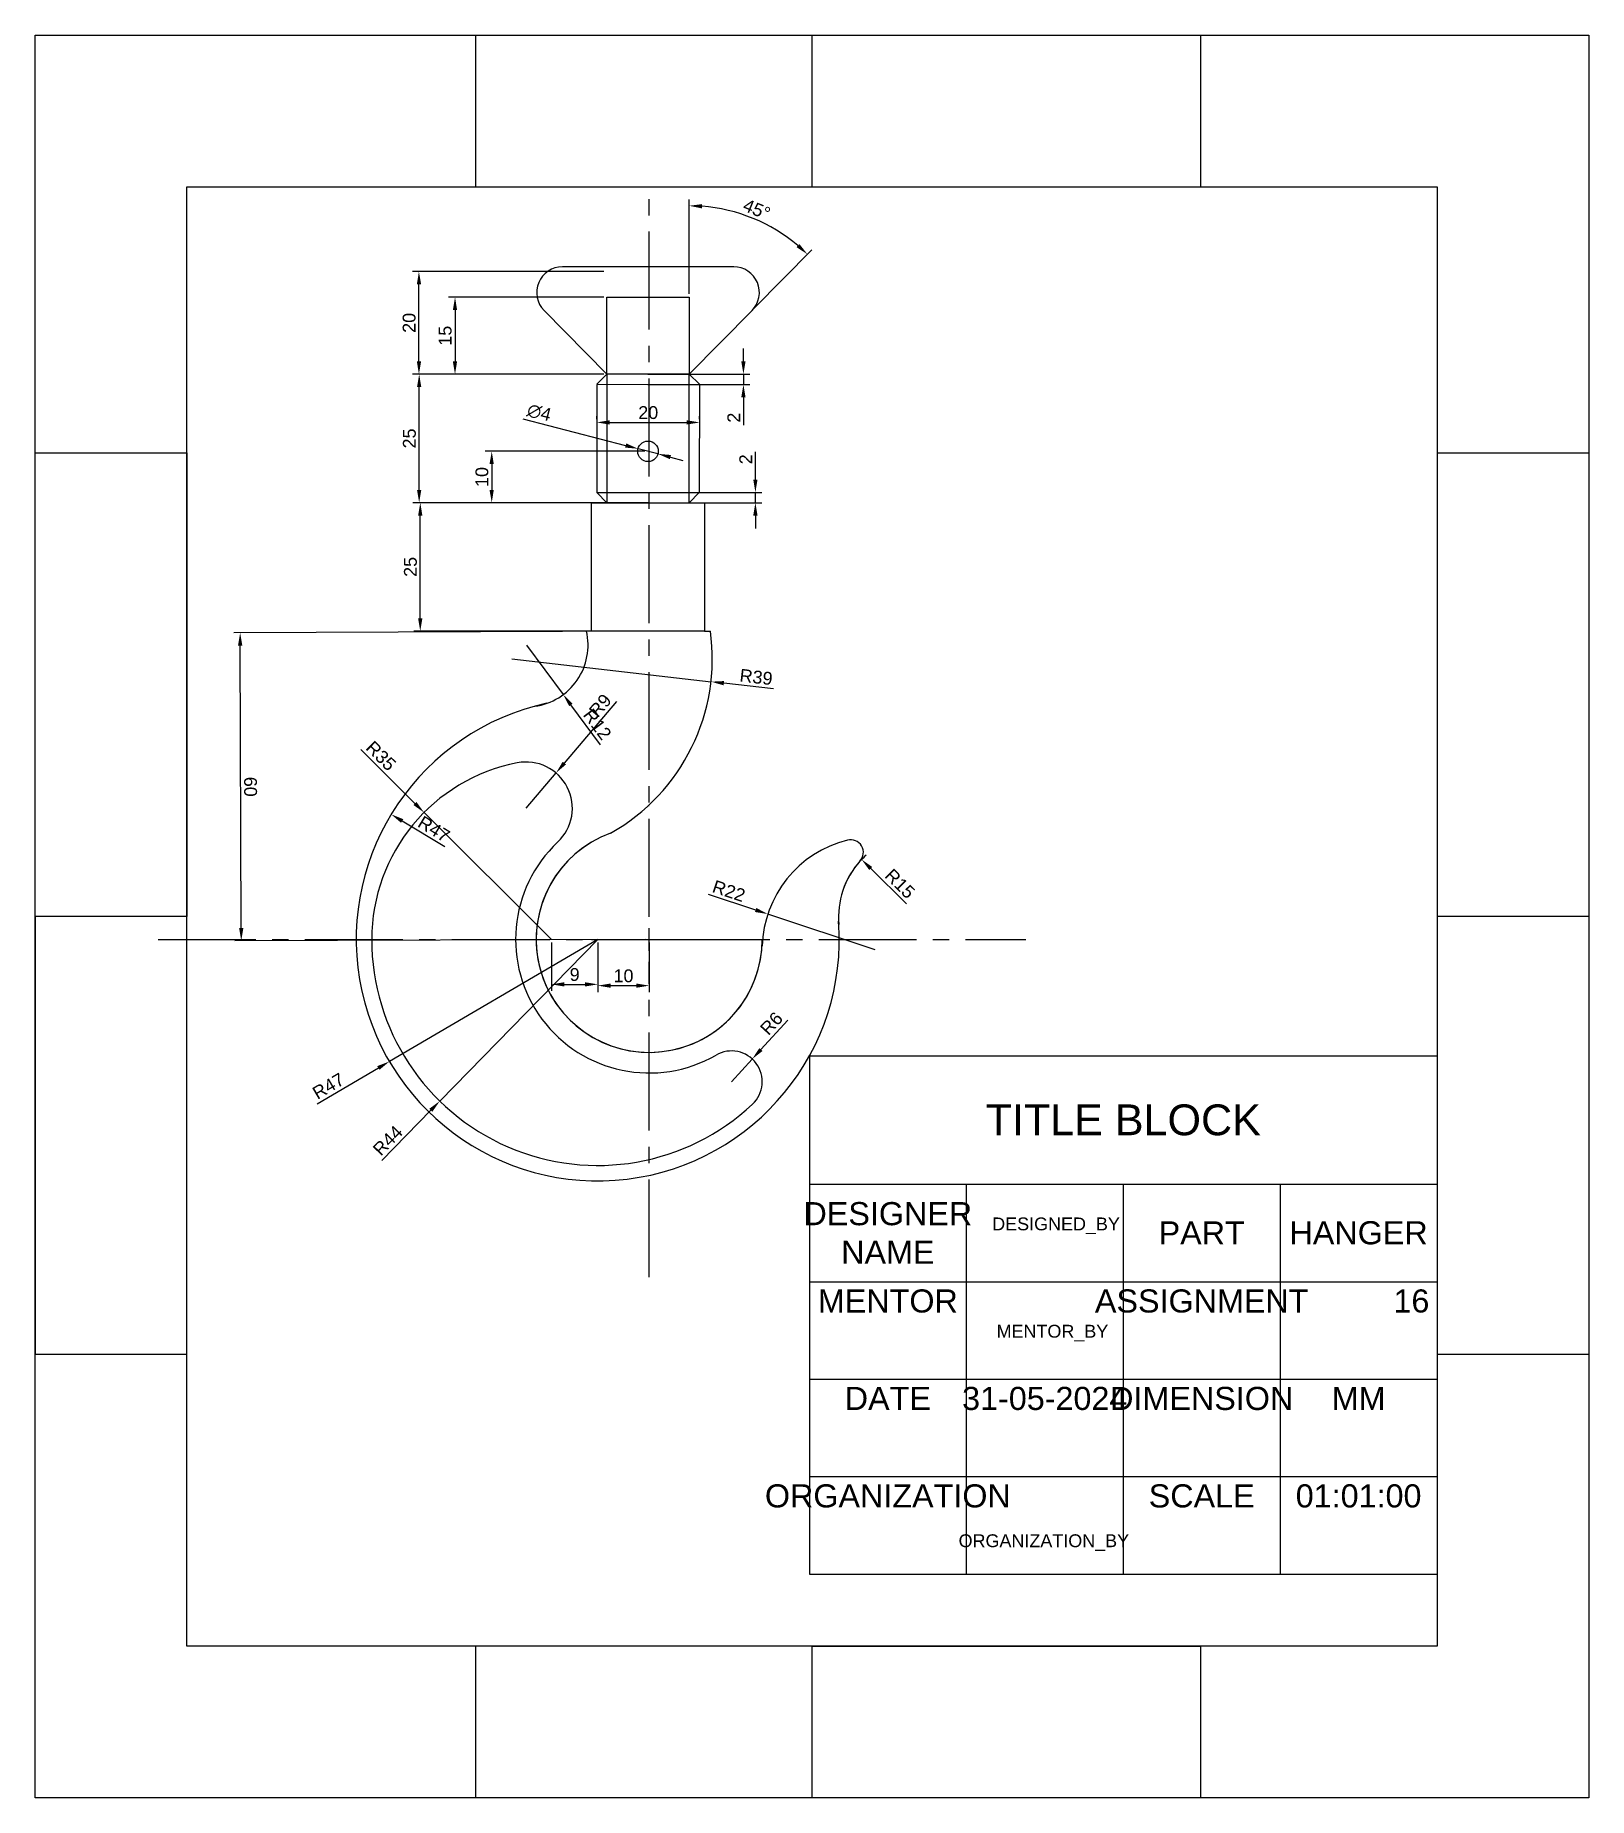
# Model space of a CAD drawing. Header units: millimetres. Extents: x 2290 to 4754, y 1552 to 3685.
# Drawn here: x 2289.6 to 2591.9, y 1552.1 to 1895.1 of the extents above; entities outside this region: 1.
import ezdxf

# ---------------------------------------------------------------- set-up
doc = ezdxf.new("R2010")
doc.units = ezdxf.units.MM
doc.linetypes.add('CENTER2', pattern=[28.575, 19.05, -3.175, 3.175, -3.175])
doc.styles.get("Standard").update_dxf_attribs({"font": 'arial.ttf'})
doc.dimstyles.new('ISO-25', dxfattribs={"dimtxt": 2.5, "dimasz": 2.5, "dimexe": 1.25, "dimexo": 0.625, "dimtad": 1, "dimtxsty": 'Standard', "dimcen": 2.5, "dimadec": 0, "dimazin": 0, "dimtfac": 1, "dimtmove": 0, "dimatfit": 3, "dimfxl": 1, "dimarcsym": 0})

# ---------------------------------------------------------------- blocks, each defined once
blk = doc.blocks.new('*U1')
at = {"color": 0, "linetype": 'CENTER2', "transparency": 16777216}
for p, q in [((0, 4.4), (0, 146.6)), ((-95.56, 0), (-4.4, 0)), ((4.4, 0), (73.26, 0)), ((0, -65.77), (0, -4.4))]:
    blk.add_line(p, q, dxfattribs=at)
at = {"color": 0, "linetype": 'Continuous', "transparency": 16777216}
for p, q in [((-2.2, 0), (2.2, 0)), ((0, -2.2), (0, 2.2))]:
    blk.add_line(p, q, dxfattribs=at)
blk = doc.blocks.new('*D2')
at = {"color": 0, "lineweight": -2, "transparency": 16777216}
for p, q in [((2400.22, 1844.14), (2370.04, 1844.14)), ((2371.29, 1841.64), (2371.29, 1831.64)), ((2400.22, 1829.14), (2370.04, 1829.14))]:
    blk.add_line(p, q, dxfattribs=at)
at = {"color": 0, "transparency": 16777216}
for points in [[(2370.87, 1841.64), (2371.7, 1841.64), (2371.29, 1844.14)], [(2370.87, 1831.64), (2371.7, 1831.64), (2371.29, 1829.14)]]:
    blk.add_solid(points, dxfattribs=at)
at = {"layer": 'Defpoints', "color": 0, "transparency": 16777216}
for p in [(2400.85, 1844.14), (2371.29, 1829.14), (2400.85, 1829.14)]:
    blk.add_point(p, dxfattribs=at)
at = {"color": 0, "transparency": 16777216, "insert": (2369.38, 1836.64), "char_height": 2.5, "attachment_point": 5, "rotation": 90}
blk.add_mtext('15', dxfattribs=at)
blk = doc.blocks.new('*D4')
at = {"color": 0, "lineweight": -2, "transparency": 16777216}
for p, q in [((2402.71, 1765.45), (2392.55, 1753.45)), ((2385.13, 1744.67), (2390.94, 1751.54))]:
    blk.add_line(p, q, dxfattribs=at)
at = {"color": 0, "transparency": 16777216}
blk.add_solid([(2392.24, 1753.72), (2392.87, 1753.18), (2390.94, 1751.54)], dxfattribs=at)
at = {"layer": 'Defpoints', "color": 0, "transparency": 16777216}
for p in [(2390.94, 1751.54), (2385.13, 1744.67)]:
    blk.add_point(p, dxfattribs=at)
at = {"color": 0, "transparency": 16777216, "insert": (2399.55, 1764.66), "char_height": 2.5, "attachment_point": 5, "rotation": 49.7756}
blk.add_mtext('R9', dxfattribs=at)
blk = doc.blocks.new('*D5')
at = {"color": 0, "lineweight": -2, "transparency": 16777216}
for p, q in [((2385.18, 1776.4), (2392.35, 1766.78)), ((2399.63, 1757), (2393.84, 1764.77))]:
    blk.add_line(p, q, dxfattribs=at)
at = {"color": 0, "transparency": 16777216}
blk.add_solid([(2394.17, 1765.02), (2393.51, 1764.53), (2392.35, 1766.78)], dxfattribs=at)
at = {"layer": 'Defpoints', "color": 0, "transparency": 16777216}
for p in [(2385.18, 1776.4), (2392.35, 1766.78)]:
    blk.add_point(p, dxfattribs=at)
at = {"color": 0, "transparency": 16777216, "insert": (2398.99, 1761.01), "char_height": 2.5, "attachment_point": 5, "rotation": 306.6918}
blk.add_mtext('R12', dxfattribs=at)
blk = doc.blocks.new('*D6')
at = {"color": 0, "lineweight": -2, "transparency": 16777216}
blk.add_line((2369.32, 1737.15), (2361, 1742.18), dxfattribs=at)
at = {"color": 0, "transparency": 16777216}
blk.add_solid([(2361.22, 1742.54), (2360.79, 1741.83), (2358.87, 1743.48)], dxfattribs=at)
at = {"layer": 'Defpoints', "color": 0, "transparency": 16777216}
for p in [(2358.87, 1743.48), (2399.07, 1719.14)]:
    blk.add_point(p, dxfattribs=at)
at = {"color": 0, "transparency": 16777216, "insert": (2367.2, 1740.62), "char_height": 2.5, "attachment_point": 5, "rotation": 328.8161}
blk.add_mtext('R47', dxfattribs=at)
blk = doc.blocks.new('*D7')
at = {"color": 0, "lineweight": -2, "transparency": 16777216}
for p, q in [((2352.97, 1756.07), (2363.49, 1745.59)), ((2390.07, 1719.14), (2365.27, 1743.83))]:
    blk.add_line(p, q, dxfattribs=at)
at = {"color": 0, "transparency": 16777216}
blk.add_solid([(2363.79, 1745.89), (2363.2, 1745.3), (2365.27, 1743.83)], dxfattribs=at)
at = {"layer": 'Defpoints', "color": 0, "transparency": 16777216}
for p in [(2365.27, 1743.83), (2390.07, 1719.14)]:
    blk.add_point(p, dxfattribs=at)
at = {"color": 0, "transparency": 16777216, "insert": (2356.88, 1754.86), "char_height": 2.5, "attachment_point": 5, "rotation": 315.1382}
blk.add_mtext('R35', dxfattribs=at)
blk = doc.blocks.new('*D8')
at = {"color": 0, "lineweight": -2, "transparency": 16777216}
for p, q in [((2399.07, 1719.14), (2358.53, 1695.38)), ((2344.48, 1687.15), (2356.37, 1694.11))]:
    blk.add_line(p, q, dxfattribs=at)
at = {"color": 0, "transparency": 16777216}
blk.add_solid([(2356.16, 1694.47), (2356.58, 1693.75), (2358.53, 1695.38)], dxfattribs=at)
at = {"layer": 'Defpoints', "color": 0, "transparency": 16777216}
for p in [(2399.07, 1719.14), (2358.53, 1695.38)]:
    blk.add_point(p, dxfattribs=at)
at = {"color": 0, "transparency": 16777216, "insert": (2346.65, 1690.59), "char_height": 2.5, "attachment_point": 5, "rotation": 30.3733}
blk.add_mtext('R47', dxfattribs=at)
blk = doc.blocks.new('*D9')
at = {"color": 0, "lineweight": -2, "transparency": 16777216}
for p, q in [((2399.07, 1719.14), (2368.33, 1687.67)), ((2357.02, 1676.1), (2366.58, 1685.88))]:
    blk.add_line(p, q, dxfattribs=at)
at = {"color": 0, "transparency": 16777216}
blk.add_solid([(2366.28, 1686.17), (2366.88, 1685.59), (2368.33, 1687.67)], dxfattribs=at)
at = {"layer": 'Defpoints', "color": 0, "transparency": 16777216}
for p in [(2399.07, 1719.14), (2368.33, 1687.67)]:
    blk.add_point(p, dxfattribs=at)
at = {"color": 0, "transparency": 16777216, "insert": (2358.2, 1679.99), "char_height": 2.5, "attachment_point": 5, "rotation": 45.6662}
blk.add_mtext('R44', dxfattribs=at)
blk = doc.blocks.new('*D10')
at = {"color": 0, "lineweight": -2, "transparency": 16777216}
for p, q in [((2420.57, 1727.92), (2429.77, 1724.87)), ((2453.02, 1717.14), (2432.15, 1724.08))]:
    blk.add_line(p, q, dxfattribs=at)
at = {"color": 0, "transparency": 16777216}
blk.add_solid([(2429.91, 1725.26), (2429.64, 1724.47), (2432.15, 1724.08)], dxfattribs=at)
at = {"layer": 'Defpoints', "color": 0, "transparency": 16777216}
for p in [(2432.15, 1724.08), (2453.02, 1717.14)]:
    blk.add_point(p, dxfattribs=at)
at = {"color": 0, "transparency": 16777216, "insert": (2424.58, 1728.57), "char_height": 2.5, "attachment_point": 5, "rotation": 341.6239}
blk.add_mtext('R22', dxfattribs=at)
blk = doc.blocks.new('*D11')
at = {"color": 0, "lineweight": -2, "transparency": 16777216}
blk.add_line((2459.11, 1726.08), (2452.19, 1732.93), dxfattribs=at)
blk.add_arc((2461.07, 1724.14), 15, 130.5412, 137.1286, dxfattribs=at)
at = {"color": 0, "transparency": 16777216}
blk.add_solid([(2452.48, 1733.23), (2451.89, 1732.64), (2450.41, 1734.69)], dxfattribs=at)
at = {"layer": 'Defpoints', "color": 0, "transparency": 16777216}
for p in [(2450.41, 1734.69), (2461.07, 1724.14)]:
    blk.add_point(p, dxfattribs=at)
at = {"color": 0, "transparency": 16777216, "insert": (2457.88, 1729.98), "char_height": 2.5, "attachment_point": 5, "rotation": 315.3159}
blk.add_mtext('R15', dxfattribs=at)
blk = doc.blocks.new('*D12')
at = {"color": 0, "lineweight": -2, "transparency": 16777216}
for p, q in [((2436.06, 1703.44), (2430.81, 1697.7)), ((2425.07, 1691.43), (2429.12, 1695.86))]:
    blk.add_line(p, q, dxfattribs=at)
at = {"color": 0, "transparency": 16777216}
blk.add_solid([(2430.5, 1697.98), (2431.12, 1697.42), (2429.12, 1695.86)], dxfattribs=at)
at = {"layer": 'Defpoints', "color": 0, "transparency": 16777216}
for p in [(2429.12, 1695.86), (2425.07, 1691.43)]:
    blk.add_point(p, dxfattribs=at)
at = {"color": 0, "transparency": 16777216, "insert": (2432.87, 1702.78), "char_height": 2.5, "attachment_point": 5, "rotation": 47.5649}
blk.add_mtext('R6', dxfattribs=at)
blk = doc.blocks.new('*D13')
at = {"color": 0, "lineweight": -2, "transparency": 16777216}
for p, q in [((2399.07, 1718.52), (2399.07, 1708.89)), ((2409.07, 1718.52), (2409.07, 1708.89)), ((2401.57, 1710.14), (2406.57, 1710.14))]:
    blk.add_line(p, q, dxfattribs=at)
at = {"color": 0, "transparency": 16777216}
for points in [[(2401.57, 1710.56), (2401.57, 1709.73), (2399.07, 1710.14)], [(2406.57, 1710.56), (2406.57, 1709.73), (2409.07, 1710.14)]]:
    blk.add_solid(points, dxfattribs=at)
at = {"layer": 'Defpoints', "color": 0, "transparency": 16777216}
for p in [(2399.07, 1719.14), (2409.07, 1719.14), (2409.07, 1710.14)]:
    blk.add_point(p, dxfattribs=at)
at = {"color": 0, "transparency": 16777216, "insert": (2404.07, 1712.04), "char_height": 2.5, "attachment_point": 5}
blk.add_mtext('10', dxfattribs=at)
blk = doc.blocks.new('*D14')
at = {"color": 0, "lineweight": -2, "transparency": 16777216}
for p, q in [((2390.07, 1718.52), (2390.07, 1709.14)), ((2399.07, 1718.52), (2399.07, 1709.14)), ((2392.57, 1710.39), (2396.57, 1710.39))]:
    blk.add_line(p, q, dxfattribs=at)
at = {"color": 0, "transparency": 16777216}
for points in [[(2392.57, 1710.8), (2392.57, 1709.97), (2390.07, 1710.39)], [(2396.57, 1710.8), (2396.57, 1709.97), (2399.07, 1710.39)]]:
    blk.add_solid(points, dxfattribs=at)
at = {"layer": 'Defpoints', "color": 0, "transparency": 16777216}
for p in [(2390.07, 1719.14), (2399.07, 1719.14), (2399.07, 1710.39)]:
    blk.add_point(p, dxfattribs=at)
at = {"color": 0, "transparency": 16777216, "insert": (2394.57, 1712.29), "char_height": 2.5, "attachment_point": 5}
blk.add_mtext('9', dxfattribs=at)
blk = doc.blocks.new('*D16')
at = {"color": 0, "lineweight": -2, "transparency": 16777216}
for p, q in [((2429.74, 1808.64), (2429.74, 1814.05)), ((2409.47, 1806.14), (2430.99, 1806.14)), ((2429.74, 1804.14), (2429.74, 1806.14)), ((2409.47, 1804.14), (2430.99, 1804.14)), ((2429.74, 1801.64), (2429.74, 1799.14))]:
    blk.add_line(p, q, dxfattribs=at)
at = {"color": 0, "transparency": 16777216}
for points in [[(2429.32, 1808.64), (2430.15, 1808.64), (2429.74, 1806.14)], [(2429.32, 1801.64), (2430.15, 1801.64), (2429.74, 1804.14)]]:
    blk.add_solid(points, dxfattribs=at)
at = {"layer": 'Defpoints', "color": 0, "transparency": 16777216}
for p in [(2408.85, 1806.14), (2429.74, 1806.14), (2408.85, 1804.14)]:
    blk.add_point(p, dxfattribs=at)
at = {"color": 0, "transparency": 16777216, "insert": (2427.86, 1812.59), "char_height": 2.5, "attachment_point": 5, "rotation": 90}
blk.add_mtext('2', dxfattribs=at)
blk = doc.blocks.new('*D17')
at = {"color": 0, "lineweight": -2, "transparency": 16777216}
for p, q in [((2427.41, 1831.64), (2427.41, 1834.14)), ((2408.79, 1829.14), (2428.66, 1829.14)), ((2427.41, 1829.14), (2427.41, 1827.14)), ((2408.79, 1827.14), (2428.66, 1827.14)), ((2427.41, 1824.64), (2427.41, 1819.24))]:
    blk.add_line(p, q, dxfattribs=at)
at = {"color": 0, "transparency": 16777216}
for points in [[(2426.99, 1831.64), (2427.82, 1831.64), (2427.41, 1829.14)], [(2426.99, 1824.64), (2427.82, 1824.64), (2427.41, 1827.14)]]:
    blk.add_solid(points, dxfattribs=at)
at = {"layer": 'Defpoints', "color": 0, "transparency": 16777216}
for p in [(2408.16, 1829.14), (2408.16, 1827.14), (2427.41, 1827.14)]:
    blk.add_point(p, dxfattribs=at)
at = {"color": 0, "transparency": 16777216, "insert": (2425.53, 1820.69), "char_height": 2.5, "attachment_point": 5, "rotation": 90}
blk.add_mtext('2', dxfattribs=at)
blk = doc.blocks.new('*D18')
at = {"color": 0, "lineweight": -2, "transparency": 16777216}
for p, q in [((2408.22, 1814.14), (2377.18, 1814.14)), ((2378.43, 1811.64), (2378.43, 1806.64)), ((2408.22, 1804.14), (2377.18, 1804.14))]:
    blk.add_line(p, q, dxfattribs=at)
at = {"color": 0, "transparency": 16777216}
for points in [[(2378.01, 1811.64), (2378.84, 1811.64), (2378.43, 1814.14)], [(2378.01, 1806.64), (2378.84, 1806.64), (2378.43, 1804.14)]]:
    blk.add_solid(points, dxfattribs=at)
at = {"layer": 'Defpoints', "color": 0, "transparency": 16777216}
for p in [(2408.85, 1814.14), (2378.43, 1804.14), (2408.85, 1804.14)]:
    blk.add_point(p, dxfattribs=at)
at = {"color": 0, "transparency": 16777216, "insert": (2376.53, 1809.14), "char_height": 2.5, "attachment_point": 5, "rotation": 90}
blk.add_mtext('10', dxfattribs=at)
blk = doc.blocks.new('*D19')
at = {"color": 0, "lineweight": -2, "transparency": 16777216}
for p, q in [((2384.47, 1820.47), (2404.49, 1815.27)), ((2410.78, 1813.64), (2406.91, 1814.64)), ((2413.2, 1813.01), (2415.62, 1812.38))]:
    blk.add_line(p, q, dxfattribs=at)
at = {"color": 0, "transparency": 16777216}
for points in [[(2404.6, 1815.68), (2404.39, 1814.87), (2406.91, 1814.64)], [(2413.31, 1813.42), (2413.1, 1812.61), (2410.78, 1813.64)]]:
    blk.add_solid(points, dxfattribs=at)
at = {"layer": 'Defpoints', "color": 0, "transparency": 16777216}
for p in [(2406.91, 1814.64), (2410.78, 1813.64)]:
    blk.add_point(p, dxfattribs=at)
at = {"color": 0, "transparency": 16777216, "insert": (2387.67, 1821.67), "char_height": 2.5, "attachment_point": 5, "rotation": 345.4577}
blk.add_mtext('∅4', dxfattribs=at)
blk = doc.blocks.new('*D20')
at = {"color": 0, "lineweight": -2, "transparency": 16777216}
for p, q in [((2398.27, 1804.14), (2363.28, 1804.14)), ((2364.53, 1781.64), (2364.53, 1801.64)), ((2398.27, 1779.14), (2363.28, 1779.14))]:
    blk.add_line(p, q, dxfattribs=at)
at = {"color": 0, "transparency": 16777216}
for points in [[(2364.11, 1801.64), (2364.94, 1801.64), (2364.53, 1804.14)], [(2364.11, 1781.64), (2364.94, 1781.64), (2364.53, 1779.14)]]:
    blk.add_solid(points, dxfattribs=at)
at = {"layer": 'Defpoints', "color": 0, "transparency": 16777216}
for p in [(2364.53, 1804.14), (2398.9, 1804.14), (2398.9, 1779.14)]:
    blk.add_point(p, dxfattribs=at)
at = {"color": 0, "transparency": 16777216, "insert": (2362.62, 1791.64), "char_height": 2.5, "attachment_point": 5, "rotation": 90}
blk.add_mtext('25', dxfattribs=at)
blk = doc.blocks.new('*D21')
at = {"color": 0, "lineweight": -2, "transparency": 16777216}
for p, q in [((2400.22, 1829.14), (2363.07, 1829.14)), ((2364.32, 1806.64), (2364.32, 1826.64)), ((2397.19, 1804.14), (2363.07, 1804.14))]:
    blk.add_line(p, q, dxfattribs=at)
at = {"color": 0, "transparency": 16777216}
for points in [[(2363.9, 1826.64), (2364.73, 1826.64), (2364.32, 1829.14)], [(2363.9, 1806.64), (2364.73, 1806.64), (2364.32, 1804.14)]]:
    blk.add_solid(points, dxfattribs=at)
at = {"layer": 'Defpoints', "color": 0, "transparency": 16777216}
for p in [(2364.32, 1829.14), (2400.85, 1829.14), (2397.82, 1804.14)]:
    blk.add_point(p, dxfattribs=at)
at = {"color": 0, "transparency": 16777216, "insert": (2362.42, 1816.64), "char_height": 2.5, "attachment_point": 5, "rotation": 90}
blk.add_mtext('25', dxfattribs=at)
blk = doc.blocks.new('*D22')
at = {"color": 0, "lineweight": -2, "transparency": 16777216}
for p, q in [((2400.22, 1849.14), (2363.02, 1849.14)), ((2364.27, 1831.64), (2364.27, 1846.64)), ((2400.22, 1829.14), (2363.02, 1829.14))]:
    blk.add_line(p, q, dxfattribs=at)
at = {"color": 0, "transparency": 16777216}
for points in [[(2363.86, 1846.64), (2364.69, 1846.64), (2364.27, 1849.14)], [(2363.86, 1831.64), (2364.69, 1831.64), (2364.27, 1829.14)]]:
    blk.add_solid(points, dxfattribs=at)
at = {"layer": 'Defpoints', "color": 0, "transparency": 16777216}
for p in [(2364.27, 1849.14), (2400.85, 1849.14), (2400.85, 1829.14)]:
    blk.add_point(p, dxfattribs=at)
at = {"color": 0, "transparency": 16777216, "insert": (2362.37, 1839.14), "char_height": 2.5, "attachment_point": 5, "rotation": 90}
blk.add_mtext('20', dxfattribs=at)
blk = doc.blocks.new('*D23')
at = {"color": 0, "lineweight": -2, "transparency": 16777216}
for p, q in [((2382.36, 1773.76), (2421.1, 1769.3)), ((2433.25, 1767.9), (2423.58, 1769.01))]:
    blk.add_line(p, q, dxfattribs=at)
at = {"color": 0, "transparency": 16777216}
blk.add_solid([(2423.63, 1769.42), (2423.54, 1768.6), (2421.1, 1769.3)], dxfattribs=at)
at = {"layer": 'Defpoints', "color": 0, "transparency": 16777216}
for p in [(2382.36, 1773.76), (2421.1, 1769.3)]:
    blk.add_point(p, dxfattribs=at)
at = {"color": 0, "transparency": 16777216, "insert": (2429.88, 1770.2), "char_height": 2.5, "attachment_point": 5, "rotation": 353.4257}
blk.add_mtext('R39', dxfattribs=at)
blk = doc.blocks.new('*D24')
at = {"color": 0, "lineweight": -2, "transparency": 16777216}
for p, q in [((2416.85, 1844.77), (2416.85, 1863.18)), ((2429.52, 1841.99), (2440.75, 1853.38)), ((2408.22, 1779.14), (2328.23, 1778.84)), ((2329.69, 1721.34), (2329.49, 1776.34)), ((2408.45, 1719.14), (2328.45, 1718.84))]:
    blk.add_line(p, q, dxfattribs=at)
blk.add_arc((2416.85, 1829.14), 32.79, 49.776, 85.6301, dxfattribs=at)
at = {"color": 0, "transparency": 16777216}
for points in [[(2419.33, 1861.42), (2419.36, 1862.25), (2416.85, 1861.93)], [(2438.3, 1854.48), (2437.74, 1853.87), (2439.87, 1852.49)], [(2329.9, 1776.34), (2329.07, 1776.34), (2329.48, 1778.84)], [(2330.11, 1721.34), (2329.28, 1721.34), (2329.7, 1718.84)]]:
    blk.add_solid(points, dxfattribs=at)
at = {"layer": 'Defpoints', "color": 0, "transparency": 16777216}
for p in [(2433.11, 1857.61), (2416.85, 1844.14), (2429.08, 1841.54), (2416.85, 1829.14), (2416.85, 1829.14), (2329.48, 1778.84), (2408.85, 1779.14), (2409.07, 1719.14)]:
    blk.add_point(p, dxfattribs=at)
at = {"color": 0, "transparency": 16777216, "char_height": 2.5, "attachment_point": 5}
for s, insert, rotation in [('45°', (2430.01, 1861.23), 337.7031), ('60', (2331.49, 1748.85), 270.2158)]:
    blk.add_mtext(s, dxfattribs=dict(at, insert=insert, rotation=rotation))
blk = doc.blocks.new('*D25')
at = {"color": 0, "lineweight": -2, "transparency": 16777216}
for p, q in [((2398.89, 1820.39), (2398.89, 1821.01)), ((2401.39, 1819.76), (2416.39, 1819.76)), ((2418.89, 1820.39), (2418.89, 1821.01))]:
    blk.add_line(p, q, dxfattribs=at)
at = {"color": 0, "transparency": 16777216}
for points in [[(2401.39, 1820.18), (2401.39, 1819.35), (2398.89, 1819.76)], [(2416.39, 1820.18), (2416.39, 1819.35), (2418.89, 1819.76)]]:
    blk.add_solid(points, dxfattribs=at)
at = {"layer": 'Defpoints', "color": 0, "transparency": 16777216}
for p in [(2398.89, 1819.76), (2418.89, 1819.76), (2418.89, 1819.76)]:
    blk.add_point(p, dxfattribs=at)
at = {"color": 0, "transparency": 16777216, "insert": (2408.89, 1821.66), "char_height": 2.5, "attachment_point": 5}
blk.add_mtext('20', dxfattribs=at)
blk = doc.blocks.new('*T27')
at = {"color": 0, "linetype": 'ByBlock', "lineweight": -2, "transparency": 16777216}
for p, q in [((0, 0), (122.14, 0)), ((0, 0), (0, -100.85)), ((122.14, 0), (122.14, -100.85)), ((0, -24.97), (122.14, -24.97)), ((30.54, -24.97), (30.54, -100.85)), ((61.07, -24.97), (61.07, -100.85)), ((91.61, -24.97), (91.61, -100.85)), ((0, -43.94), (122.14, -43.94)), ((0, -62.91), (122.14, -62.91)), ((0, -81.88), (122.14, -81.88)), ((0, -100.85), (122.14, -100.85))]:
    blk.add_line(p, q, dxfattribs=at)
at = {"color": 0, "transparency": 16777216}
for s, insert, char_height, width, attachment_point in [('TITLE BLOCK', (61.07, -12.48), 6, 119.1409, 5), ('DESIGNER NAME', (15.27, -34.45), 4.5, 27.5352, 5), ('PART', (76.34, -34.45), 4.5, 27.5352, 5), ('HANGER', (106.87, -34.45), 4.5, 27.5352, 5), ('MENTOR', (15.27, -45.44), 4.5, 27.5352, 2), ('ASSIGNMENT', (76.34, -45.44), 4.5, 27.5352, 2), ('16', (120.64, -45.44), 4.5, 27.5352, 3), ('DATE', (15.27, -64.41), 4.5, 27.5352, 2), ('31-05-2024', (45.8, -64.41), 4.5, 27.5352, 2), ('DIMENSION', (76.34, -64.41), 4.5, 27.5352, 2), ('MM', (106.87, -64.41), 4.5, 27.5352, 2), ('ORGANIZATION', (15.27, -83.38), 4.5, 27.5352, 2), ('SCALE', (76.34, -83.38), 4.5, 27.5352, 2), ('01:01:00', (106.87, -83.38), 4.5, 27.5352, 2)]:
    blk.add_mtext(s, dxfattribs=dict(at, insert=insert, char_height=char_height, width=width, attachment_point=attachment_point))
blk = doc.blocks.new('*D3')
at = {"color": 0, "lineweight": -2, "transparency": 16777216}
for p, q in [((4752.9, 3684.67), (4704.1, 3684.67)), ((4705.35, 3667.17), (4705.35, 3682.17)), ((4752.9, 3664.67), (4704.1, 3664.67))]:
    blk.add_line(p, q, dxfattribs=at)
at = {"color": 0, "transparency": 16777216}
for points in [[(4704.94, 3682.17), (4705.77, 3682.17), (4705.35, 3684.67)], [(4704.94, 3667.17), (4705.77, 3667.17), (4705.35, 3664.67)]]:
    blk.add_solid(points, dxfattribs=at)
at = {"layer": 'Defpoints', "color": 0, "transparency": 16777216}
for p in [(4705.35, 3684.67), (4753.53, 3684.67), (4753.53, 3664.67)]:
    blk.add_point(p, dxfattribs=at)
at = {"color": 0, "transparency": 16777216, "insert": (4703.45, 3674.67), "char_height": 2.5, "attachment_point": 5, "rotation": 90}
blk.add_mtext('20', dxfattribs=at)

msp = doc.modelspace()

# ---------------------------------------------------------------- linework, layer by layer
for p, q in [((2375.259, 1895.121), (2375.259, 1865.613)), ((2440.751, 1865.613), (2440.751, 1895.121)), ((2440.751, 1895.121), (2516.319, 1895.121)), ((2516.319, 1895.121), (2516.319, 1865.613)), ((2375.259, 1865.613), (2440.751, 1865.613)), ((2440.751, 1865.613), (2440.751, 1865.613)), ((2425.516, 1850.055), (2392.181, 1850.055)), ((2400.849, 1844.142), (2416.849, 1844.142)), ((2400.849, 1829.142), (2400.849, 1844.142)), ((2416.849, 1844.142), (2416.849, 1829.142)), ((2400.849, 1829.142), (2388.62, 1841.545)), ((2416.849, 1829.142), (2429.077, 1841.545)), ((2400.849, 1829.142), (2398.86, 1827.181)), ((2416.849, 1829.142), (2400.849, 1829.142)), ((2400.849, 1829.142), (2400.849, 1804.142)), ((2400.849, 1829.142), (2400.849, 1827.142)), ((2416.849, 1804.142), (2416.849, 1829.142)), ((2416.849, 1829.142), (2418.837, 1827.181)), ((2398.86, 1827.181), (2418.837, 1827.155)), ((2398.899, 1827.142), (2398.888, 1806.13)), ((2418.837, 1827.181), (2418.809, 1806.13)), ((2289.616, 1813.84), (2319.123, 1813.84)), ((2319.123, 1813.84), (2319.123, 1723.597)), ((2562.379, 1813.84), (2591.886, 1813.84)), ((2591.886, 1813.84), (2591.886, 1723.597)), ((2400.849, 1804.142), (2398.888, 1806.13)), ((2398.888, 1806.13), (2418.809, 1806.13)), ((2416.849, 1804.142), (2418.809, 1806.13)), ((2408.849, 1804.142), (2397.849, 1804.142)), ((2397.849, 1804.142), (2419.849, 1804.142)), ((2397.849, 1779.142), (2397.849, 1804.142)), ((2400.849, 1804.142), (2400.349, 1804.142)), ((2400.849, 1804.142), (2416.849, 1804.142)), ((2419.849, 1804.142), (2419.849, 1779.142)), ((2397.849, 1779.142), (2396.849, 1779.142)), ((2419.849, 1779.142), (2397.849, 1779.142)), ((2419.849, 1779.142), (2420.981, 1779.161)), ((2319.123, 1723.597), (2289.616, 1723.597)), ((2289.616, 1723.597), (2289.616, 1638.386)), ((2591.886, 1723.597), (2562.379, 1723.597)), ((2562.379, 1723.597), (2562.379, 1638.386)), ((2397.849, 1719.142), (2422.842, 1719.142)), ((2289.616, 1638.386), (2319.123, 1638.386)), ((2562.379, 1638.386), (2591.886, 1638.386)), ((2375.259, 1581.58), (2375.259, 1552.072)), ((2440.751, 1552.072), (2440.751, 1581.58)), ((2440.751, 1581.58), (2516.319, 1581.58)), ((2516.319, 1581.58), (2516.319, 1552.072)), ((2440.751, 1552.072), (2440.751, 1552.072))]:
    msp.add_line(p, q)
for points in [[(2289.616, 1895.121), (2591.886, 1895.121), (2591.886, 1552.072), (2289.616, 1552.072)], [(2319.123, 1865.613), (2562.379, 1865.613), (2562.379, 1581.58), (2319.123, 1581.58)]]:
    msp.add_lwpolyline(points, close=True)
msp.add_circle((2408.849, 1814.142), 2)
for centre, radius, start, end in [((2392.181, 1845.055), 5, 90, 224.59387), ((2425.516, 1845.055), 5, 315.40613, 90), ((2385.176, 1776.402), 12, 277.81728, 13.20079), ((2382.357, 1773.761), 39, 299.51589, 7.95776), ((2399.075, 1719.142), 47, 102.15819, 4.36425), ((2390.075, 1719.142), 35, 100.96932, 180), ((2385.127, 1744.667), 9, 313.17355, 100.96932), ((2409.075, 1719.142), 26, 90, 90.49524), ((2409.075, 1719.142), 22, 109.94295, 0), ((2409.075, 1719.142), 26, 133.17355, 300), ((2409.075, 1719.142), 22, 120.68199, 0), ((2453.025, 1717.142), 22, 104.17559, 178.2155), ((2448.249, 1736.048), 2.5, 317.12857, 104.17559), ((2462.124, 1723.504), 16.205, 138.001, 185.1364), ((2461.075, 1724.142), 15, 137.12857, 160.31057), ((2461.075, 1724.142), 15, 137.12857, 160.31057), ((2399.075, 1719.142), 44, 180, 313.17355), ((2425.075, 1691.429), 6, 313.17355, 120)]:
    msp.add_arc(centre, radius, start, end)

# ---------------------------------------------------------------- block references
at = {"linetype": 'CENTER2'}
msp.add_blockref('*U1', (2409.075, 1719.142), dxfattribs=at)
msp.add_blockref('*T27', (2440.238, 1696.458))

# ---------------------------------------------------------------- texts
for tag, p in [('DESIGNED_BY', (2475.817, 1662.514)), ('MENTOR_BY', (2476.665, 1641.625)), ('ORGANIZATION_BY', (2469.273, 1600.845))]:
    msp.add_attdef(tag, p, '', height=2.5)

# ---------------------------------------------------------------- dimensions: what is measured, and where the dimension line sits
for base, p1, p2, picture, middle in [((4705.354, 3684.673), (4753.526, 3664.673), (4753.526, 3684.673), '*D3', (4703.453, 3674.673)), ((2364.273, 1849.142), (2400.849, 1829.142), (2400.849, 1849.142), '*D22', (2362.371, 1839.142)), ((2371.286, 1829.142), (2400.849, 1844.142), (2400.849, 1829.142), '*D2', (2369.385, 1836.642)), ((2427.408, 1827.142), (2408.165, 1829.142), (2408.165, 1827.142), '*D17', (2425.527, 1820.689)), ((2364.317, 1829.142), (2397.82, 1804.142), (2400.849, 1829.142), '*D21', (2362.415, 1816.642)), ((2378.427, 1804.142), (2408.849, 1814.142), (2408.849, 1804.142), '*D18', (2376.525, 1809.142)), ((2429.736, 1806.142), (2408.849, 1804.142), (2408.849, 1806.142), '*D16', (2427.856, 1812.595)), ((2364.525, 1804.142), (2398.899, 1779.142), (2398.899, 1804.142), '*D20', (2362.624, 1791.642))]:
    dim = msp.add_linear_dim(base=base, p1=p1, p2=p2, angle=90, dimstyle='ISO-25')
    dim.commit()
    dim.dimension.update_dxf_attribs({"geometry": picture, "text_midpoint": middle})
dim = msp.add_aligned_dim(p1=(2409.075, 1719.142), p2=(2408.849, 1779.142), distance=79.371, dimstyle='ISO-25')
dim.commit()
dim.dimension.update_dxf_attribs({"geometry": '*D24', "text_midpoint": (2331.492, 1748.85)})
dim = msp.add_angular_dim_2l(base=(2433.108, 1857.613), line1=((2416.849, 1844.142), (2416.849, 1829.142)), line2=((2416.849, 1829.142), (2429.077, 1841.545)), dimstyle='ISO-25')
dim.commit()
dim.dimension.update_dxf_attribs({"geometry": '*D24', "text_midpoint": (2430.008, 1861.232)})
dim = msp.add_diameter_dim_2p(p1=(2410.784, 1813.64), p2=(2406.913, 1814.644), dimstyle='ISO-25')
dim.commit()
dim.dimension.update_dxf_attribs({"geometry": '*D19', "text_midpoint": (2387.179, 1819.763), "dimtype": 163})
for base, p1, p2, picture, middle in [((2418.894, 1819.763), (2398.894, 1819.763), (2418.894, 1819.763), '*D25', (2408.894, 1821.664)), ((2399.075, 1710.386), (2390.075, 1719.142), (2399.075, 1719.142), '*D14', (2394.575, 1712.287)), ((2409.075, 1710.143), (2399.075, 1719.142), (2409.075, 1719.142), '*D13', (2404.075, 1712.044))]:
    dim = msp.add_linear_dim(base=base, p1=p1, p2=p2, dimstyle='ISO-25')
    dim.commit()
    dim.dimension.update_dxf_attribs({"geometry": picture, "text_midpoint": middle})
for center, mpoint, picture, middle in [((2382.357, 1773.761), (2421.1, 1769.296), '*D23', (2429.876, 1770.2)), ((2385.176, 1776.402), (2392.346, 1766.779), '*D5', (2398.992, 1761.007)), ((2453.025, 1717.142), (2432.146, 1724.078), '*D10', (2424.578, 1728.573)), ((2425.075, 1691.429), (2429.123, 1695.857), '*D12', (2432.875, 1702.779))]:
    dim = msp.add_radius_dim(center=center, mpoint=mpoint, dimstyle='ISO-25')
    dim.commit()
    dim.dimension.update_dxf_attribs({"geometry": picture, "text_midpoint": middle})
for center, mpoint, picture, middle in [((2385.127, 1744.667), (2390.939, 1751.539), '*D4', (2401, 1763.434)), ((2390.075, 1719.142), (2365.266, 1743.831), '*D7', (2355.536, 1753.515)), ((2399.075, 1719.142), (2358.866, 1743.478), '*D6', (2366.233, 1739.019)), ((2461.075, 1724.142), (2450.41, 1734.69), '*D11', (2456.539, 1728.627)), ((2399.075, 1719.142), (2358.525, 1695.377), '*D8', (2347.601, 1688.975)), ((2399.075, 1719.142), (2368.326, 1687.67), '*D9', (2359.542, 1678.68))]:
    dim = msp.add_radius_dim(center=center, mpoint=mpoint, dimstyle='ISO-25')
    dim.commit()
    dim.dimension.update_dxf_attribs({"geometry": picture, "text_midpoint": middle, "dimtype": 164})

doc.saveas('drawing.dxf')
